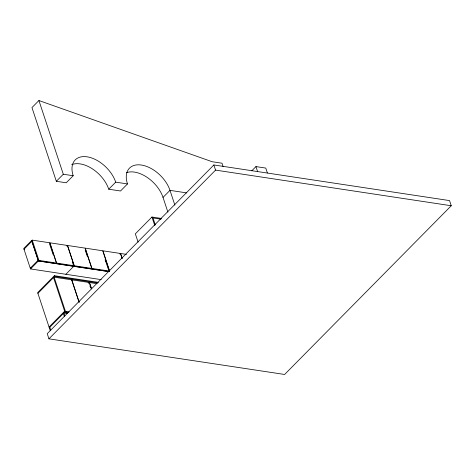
<?xml version="1.0" encoding="UTF-8"?>
<svg xmlns="http://www.w3.org/2000/svg" width="475" height="475" viewBox="0 0 475 475"><rect width="100%" height="100%" fill="white"/><g stroke="black" fill="none" stroke-linecap="round" stroke-linejoin="round"><path stroke-width="0.71" d="M223.137 166.695L221.991 163.216L212.171 161.732L38.926 100.534L31.962 107.587L56.335 181.29L66.233 182.786L73.198 175.732A27.063 16.5 44.6 0 1 87.139 156.827A27.063 16.5 44.6 0 1 115.704 182.157L127.484 183.938A27.063 16.5 44.6 0 1 141.425 165.039A27.063 16.5 44.6 0 1 169.991 190.362L174.859 205.087M56.335 181.29L63.3 174.236L73.198 175.732M32.211 240.13L31.712 240.635L38.416 260.912L55.937 263.56L56.436 263.055L49.733 242.778L32.211 240.13L38.92 260.407L30.507 268.939L23.75 248.496L31.605 240.546L38.368 260.983L109.072 271.67M31.849 241.282L23.993 249.232L24.7 249.339M71.672 164.683A27.063 16.5 44.6 0 1 108.739 189.21L115.704 182.157M127.484 183.938L120.519 190.992L108.739 189.21M66.91 245.961L67.408 245.45L74.118 265.727L73.613 266.232L56.092 263.583L56.596 263.079L74.118 265.727M67.064 245.985L67.569 245.474L85.084 248.122L91.794 268.399L91.289 268.903L73.773 266.255L72.384 262.063M98.349 282.34L54.387 275.696L37.667 292.618L50.243 330.636M37.911 293.354L54.631 276.432L97.856 282.963M53.633 277.691L54.132 277.186L71.654 279.834L79.046 302.177M65.865 274.283L74.272 265.751L91.794 268.399M71.309 280.363L71.814 279.858L89.33 282.506L91.408 288.788M91.948 268.423L85.245 248.146L102.766 250.794L109.47 271.071L91.948 268.423L91.449 268.927L108.965 271.575M167.895 212.141L163.026 197.416L169.991 190.362L186.764 192.903M161.399 218.447L151.952 217.022L135.345 233.831L138.094 242.143M88.831 283.017L89.33 282.506M88.985 283.041L89.49 282.53L96.787 283.634M119.938 253.977L120.442 253.466L122.057 258.364M120.098 254L120.597 253.49L126.439 254.374M64.653 311.238L49.05 327.037L49.762 327.144M49.293 327.774L65.449 311.398L69.101 311.95M213.857 164.962L47.233 333.682L48.937 338.829L284.626 374.466L451.25 205.746L449.546 200.592L213.857 164.962L215.561 170.109L48.937 338.829M251.78 170.816L255.948 166.594L265.768 168.079L267.389 172.989M215.561 170.109L451.25 205.746M160.983 219.165L153.003 217.954L155.331 224.99M67.408 245.45L49.893 242.802L56.596 263.079M120.442 253.466L102.921 250.818L109.624 271.094M38.831 260.353L38.125 260.247L30.263 268.203L30.976 268.31M38.92 260.407L56.436 263.055M30.507 268.939L101.217 279.627M54.221 277.667L53.515 277.56L64.897 311.974L68.507 312.52M88.16 282.797L88.867 282.904M64.95 311.909L68.596 312.461M67.503 313.536L63.893 312.989L64.838 315.851M255.948 166.594L257.569 171.499M151.952 217.022L154.702 225.334M120.597 253.49L122.218 258.388M105.658 261.113L108.662 270.204M105.112 259.694L105.812 261.802M38.926 100.534L63.3 174.236M85.203 250.052L87.287 256.346M89.49 282.53L91.568 288.812M89.912 285.831L90.606 287.927M67.569 245.474L74.272 265.751M73.477 265.59L73.72 266.327M71.814 279.858L79.2 302.201M49.62 244.007L53.087 254.493M54.387 275.696L54.631 276.432M54.132 277.186L65.449 311.398M63.395 313.5L64.339 316.362M49.798 327.263L50.742 330.125M126.57 172.651A27.063 16.5 44.6 0 1 163.026 197.416"/></g></svg>
